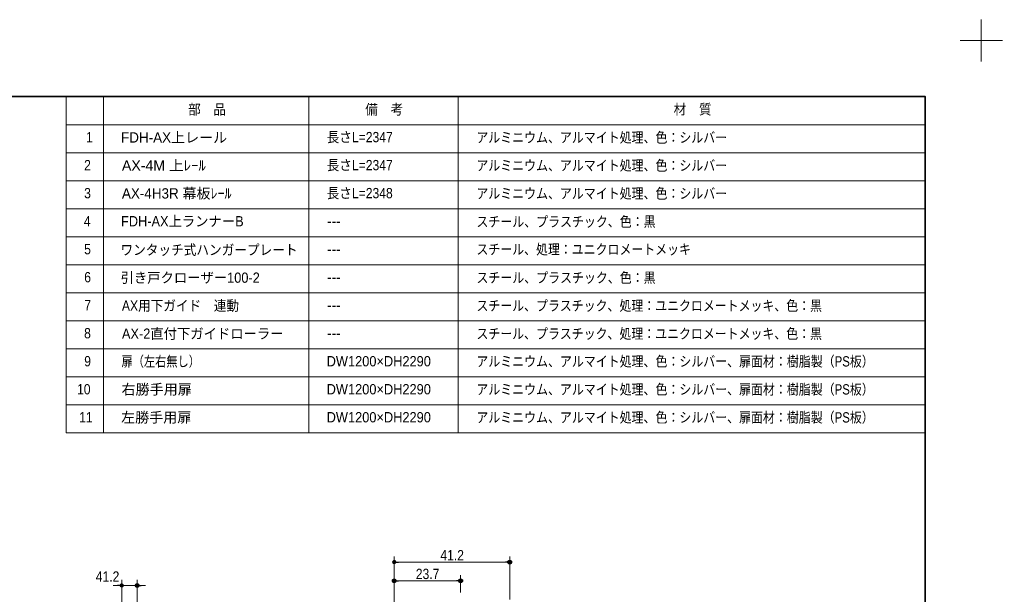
# Model space of a CAD drawing. Units: millimetres, scale not verified. Extents: x -4547 to 4547, y -2284 to 2284.
# Drawn here: x -765 to 1866, y 745 to 2284 of the extents above; entities that cross this region are included whole.
import ezdxf
from ezdxf.enums import TextEntityAlignment as Align

# ---------------------------------------------------------------- set-up
doc = ezdxf.new("R2010")
doc.units = ezdxf.units.MM
doc.header["$LTSCALE"] = 20
doc.header["$PDMODE"] = 32
doc.header["$PDSIZE"] = 10
for name, color, linetype, lineweight in [('0-0_1図面枠', 7, 'Continuous', 20), ('0-2_2寸法-2', 7, 'Continuous', 15), ('0-3_0', 7, 'Continuous', 25), ('0-5_2寸法-1', 7, 'Continuous', 15)]:
    doc.layers.add(name, color=color, linetype=linetype, lineweight=lineweight)
doc.layers.add('0-4_Defpoints', color=7, linetype='Continuous')
doc.styles.add('ＭＳ Ｐゴシック', font='')
doc.styles.get('ＭＳ Ｐゴシック').set_extended_font_data('MS PGothic')

# ---------------------------------------------------------------- blocks, each defined once
blk = doc.blocks.new('グループ')
at = {"layer": '0-0_1図面枠', "lineweight": 15}
for p, q in [((63000, 43425), (63000, 45675)), ((64125, 44550), (61875, 44550))]:
    blk.add_line(p, q, dxfattribs=at)
blk = doc.blocks.new('グループ-2')
at = {"layer": '0-0_1図面枠', "lineweight": 35}
blk.add_lwpolyline([(-60000, 41550), (60000, 41550), (60000, -41550), (-60000, -41550)], close=True, dxfattribs=at)
blk = doc.blocks.new('図面枠')
at = {"layer": '0-0_1図面枠'}
for name in ['グループ', 'グループ-2']:
    blk.add_blockref(name, (0, 0), dxfattribs=at)
blk = doc.blocks.new('グループ-4')
at = {"layer": '0-0_1図面枠', "lineweight": 15}
for p, q in [((16000, 41550), (16000, 23550)), ((27000, 41550), (27000, 23550)), ((35000, 41550), (35000, 23550)), ((14000, 40050), (60000, 40050)), ((14000, 38550), (60000, 38550)), ((14000, 37050), (60000, 37050)), ((14000, 35550), (60000, 35550)), ((14000, 34050), (60000, 34050)), ((14000, 32550), (60000, 32550)), ((14000, 31050), (60000, 31050)), ((14000, 29550), (60000, 29550)), ((14000, 28050), (60000, 28050)), ((14000, 26550), (60000, 26550)), ((14000, 25050), (60000, 25050))]:
    blk.add_line(p, q, dxfattribs=at)
blk.add_lwpolyline([(14000, 41550), (60000, 41550), (60000, 23550), (14000, 23550)], close=True, dxfattribs=at)
blk = doc.blocks.new('_Dot')
at = {"layer": '0-3_0'}
blk.add_line((-10, 0), (-20, 0), dxfattribs=at)
for points in [[(0, 0), (-10, 0), (-9.92, 1.25)], [(0, 0), (-9.92, -1.25), (-10, 0)], [(0, 0), (-9.92, 1.25), (-9.69, 2.49)], [(0, 0), (-9.69, -2.49), (-9.92, -1.25)], [(0, 0), (-9.69, 2.49), (-9.3, 3.68)], [(0, 0), (-9.3, -3.68), (-9.69, -2.49)], [(0, 0), (-9.3, 3.68), (-8.76, 4.82)], [(0, 0), (-8.76, -4.82), (-9.3, -3.68)], [(0, 0), (-8.76, 4.82), (-8.09, 5.88)], [(0, 0), (-8.09, -5.88), (-8.76, -4.82)], [(0, 0), (-8.09, 5.88), (-7.29, 6.85)], [(0, 0), (-7.29, -6.85), (-8.09, -5.88)], [(0, 0), (-7.29, 6.85), (-6.37, 7.71)], [(0, 0), (-6.37, -7.71), (-7.29, -6.85)], [(0, 0), (-6.37, 7.71), (-5.36, 8.44)], [(0, 0), (-5.36, -8.44), (-6.37, -7.71)], [(0, 0), (-5.36, 8.44), (-4.26, 9.05)], [(0, 0), (-4.26, -9.05), (-5.36, -8.44)], [(0, 0), (-4.26, 9.05), (-3.09, 9.51)], [(0, 0), (-3.09, -9.51), (-4.26, -9.05)], [(0, 0), (-3.09, 9.51), (-1.87, 9.82)], [(0, 0), (-1.87, -9.82), (-3.09, -9.51)], [(0, 0), (-1.87, 9.82), (-0.63, 9.98)], [(0, 0), (-0.63, -9.98), (-1.87, -9.82)], [(0, 0), (-0.63, 9.98), (0.63, 9.98)], [(0, 0), (0.63, -9.98), (-0.63, -9.98)], [(0, 0), (0.63, 9.98), (1.87, 9.82)], [(0, 0), (1.87, 9.82), (3.09, 9.51)], [(0, 0), (3.09, 9.51), (4.26, 9.05)], [(0, 0), (4.26, 9.05), (5.36, 8.44)], [(0, 0), (5.36, 8.44), (6.37, 7.71)], [(0, 0), (6.37, 7.71), (7.29, 6.85)], [(0, 0), (7.29, 6.85), (8.09, 5.88)], [(0, 0), (8.09, 5.88), (8.76, 4.82)], [(0, 0), (8.76, 4.82), (9.3, 3.68)], [(0, 0), (9.3, 3.68), (9.69, 2.49)], [(0, 0), (9.69, 2.49), (9.92, 1.25)], [(0, 0), (9.92, 1.25), (10, 0)], [(0, 0), (1.87, -9.82), (0.63, -9.98)], [(0, 0), (3.09, -9.51), (1.87, -9.82)], [(0, 0), (4.26, -9.05), (3.09, -9.51)], [(0, 0), (5.36, -8.44), (4.26, -9.05)], [(0, 0), (6.37, -7.71), (5.36, -8.44)], [(0, 0), (7.29, -6.85), (6.37, -7.71)], [(0, 0), (8.09, -5.88), (7.29, -6.85)], [(0, 0), (8.76, -4.82), (8.09, -5.88)], [(0, 0), (9.3, -3.68), (8.76, -4.82)], [(0, 0), (9.69, -2.49), (9.3, -3.68)], [(0, 0), (9.92, -1.25), (9.69, -2.49)], [(0, 0), (10, 0), (9.92, -1.25)]]:
    blk.add_solid(points, dxfattribs=at)

msp = doc.modelspace()

# ---------------------------------------------------------------- linework, layer by layer
at = {"layer": '0-2_2寸法-2'}
for p, q in [((-502.86, 768.52), (-514.11, 768.52)), ((-491.6, 677.18), (-491.6, 783.52)), ((-491.6, 768.52), (-450.4, 768.52)), ((-450.4, 680.19), (-450.4, 783.52)), ((-439.15, 768.52), (-427.89, 768.52))]:
    msp.add_line(p, q, dxfattribs=at)
at = {"layer": '0-4_Defpoints'}
for p in [(546.86, 831.2), (-450.4, 768.52), (237.86, 781.2), (415.61, 781.2)]:
    msp.add_point(p, dxfattribs=at)
at = {"layer": '0-5_2寸法-1'}
for p, q in [((237.86, 796.2), (237.86, 846.2)), ((546.86, 730.95), (546.86, 846.2)), ((249.12, 831.2), (535.61, 831.2)), ((237.86, 708.43), (237.86, 796.2)), ((415.61, 749.7), (415.61, 796.2)), ((249.12, 781.2), (404.36, 781.2))]:
    msp.add_line(p, q, dxfattribs=at)

# ---------------------------------------------------------------- block references
at = {"layer": '0-0_1図面枠', "xscale": 0.05, "yscale": 0.05}
for name in ['図面枠', 'グループ-4']:
    msp.add_blockref(name, (-1340.62, 0), dxfattribs=at)
at = {"layer": '0-2_2寸法-2', "xscale": 0.5627563, "yscale": 0.5627563}
msp.add_blockref('_Dot', (-491.6, 768.52), dxfattribs=at)
at = {"layer": '0-2_2寸法-2', "xscale": 0.5627563, "yscale": 0.5627563, "rotation": 180}
msp.add_blockref('_Dot', (-450.4, 768.52), dxfattribs=at)
at = {"layer": '0-5_2寸法-1', "xscale": 0.5627563, "yscale": 0.5627563, "rotation": 180}
for p in [(237.86, 831.2), (237.86, 781.2)]:
    msp.add_blockref('_Dot', p, dxfattribs=at)
at = {"layer": '0-5_2寸法-1', "xscale": 0.5627563, "yscale": 0.5627563}
for p in [(546.86, 831.2), (415.61, 781.2)]:
    msp.add_blockref('_Dot', p, dxfattribs=at)

# ---------------------------------------------------------------- texts
at = {"layer": '0-0_1図面枠', "style": 'ＭＳ Ｐゴシック'}
for s, height, width, p in [('部\u3000品', 27.57, 0.9, (-313.84, 2021.45)), ('備\u3000考', 27.57, 0.9, (160.31, 2021.38)), ('材\u3000質', 27.57, 0.9, (985.82, 2021.73)), ('1', 27.57, 0.9, (-587.14, 1946.96)), ('長さL=2347', 27.57, 0.9, (56.91, 1947.16)), ('アルミニウム、アルマイト処理、色：シルバー', 27.57, 0.85, (457.65, 1946.24)), ('2', 27.57, 0.9, (-592.19, 1872.02)), ('AX-4M 上ﾚｰﾙ', 27.51, 1.05, (-491.06, 1871.22)), ('長さL=2347', 27.57, 0.9, (56.91, 1872.16)), ('アルミニウム、アルマイト処理、色：シルバー', 27.57, 0.85, (457.65, 1871.24)), ('3', 27.57, 0.9, (-592.19, 1797.02)), ('長さL=2348', 27.57, 0.9, (56.91, 1797.16)), ('アルミニウム、アルマイト処理、色：シルバー', 27.57, 0.85, (457.65, 1796.24)), ('4', 27.57, 0.9, (-592.93, 1722.02)), ('FDH-AX上ランナーB', 27.51, 0.95, (-493.52, 1721.95)), ('スチール、プラスチック、色：黒', 27.57, 0.85, (457.93, 1720.73)), ('ワンタッチ式ハンガープレート', 27.57, 0.9, (-494.94, 1645.3)), ('スチール、処理：ユニクロメートメッキ', 27.51, 0.85, (457.93, 1646.67)), ('5', 27.57, 0.9, (-592.19, 1647.02)), ('6', 27.57, 0.9, (-592.04, 1572.02)), ('引き戸クローザー100-2', 27.51, 0.95, (-494.66, 1570.81)), ('スチール、プラスチック、色：黒', 27.57, 0.85, (457.93, 1570.73)), ('7', 27.57, 0.9, (-591.76, 1497.02)), ('AX用下ガイド\u3000連動', 27.51, 0.9, (-491.06, 1495.87)), ('スチール、プラスチック、処理：ユニクロメートメッキ、色：黒', 27.51, 0.85, (457.93, 1495.73)), ('8', 27.57, 0.9, (-592.34, 1422.02)), ('AX-2直付下ガイドローラー', 27.51, 0.95, (-491.06, 1420.81)), ('スチール、プラスチック、処理：ユニクロメートメッキ、色：黒', 27.51, 0.85, (457.93, 1420.73)), ('9', 27.57, 0.9, (-592.04, 1347.02)), ('扉（左右無し）', 27.51, 0.8, (-492.35, 1346.67)), ('DW1200×DH2290', 27.57, 0.95, (56.91, 1346.96)), ('アルミニウム、アルマイト処理、色：シルバー、扉面材：樹脂製（PS板）', 27.57, 0.85, (457.65, 1346.6)), ('10', 27.57, 0.9, (-611.22, 1271.96)), ('DW1200×DH2290', 27.57, 0.95, (56.91, 1271.96)), ('アルミニウム、アルマイト処理、色：シルバー、扉面材：樹脂製（PS板）', 27.57, 0.85, (457.65, 1271.6)), ('アルミニウム、アルマイト処理、色：シルバー、扉面材：樹脂製（PS板）', 27.57, 0.85, (457.65, 1196.6)), ('11', 27.57, 0.9, (-605.59, 1196.96)), ('DW1200×DH2290', 27.57, 0.95, (56.91, 1196.96))]:
    msp.add_text(s, height=height, dxfattribs=dict(at, width=width)).set_placement(p, align=Align.BOTTOM_LEFT)
for s, height, p in [('FDH-AX上レール', 27.51, (-493.52, 1946.22)), ('AX-4H3R 幕板ﾚｰﾙ', 27.51, (-491.06, 1796.45)), ('---', 27.57, (58.36, 1722.02)), ('---', 27.57, (58.36, 1647.02)), ('---', 27.57, (58.36, 1572.02)), ('---', 27.57, (58.36, 1497.02)), ('---', 27.57, (58.36, 1422.02)), ('右勝手用扉', 27.57, (-492.07, 1271.6)), ('左勝手用扉', 27.57, (-493.36, 1196.6))]:
    msp.add_text(s, height=height, dxfattribs=at).set_placement(p, align=Align.BOTTOM_LEFT)
at = {"layer": '0-2_2寸法-2', "style": 'ＭＳ Ｐゴシック', "width": 0.9}
msp.add_text('41.2', height=27.57, dxfattribs=at).set_placement((-561.12, 770.38), align=Align.BOTTOM_LEFT)
at = {"layer": '0-5_2寸法-1', "style": 'ＭＳ Ｐゴシック', "width": 0.9}
for s, p in [('41.2', (361.25, 827.39)), ('23.7', (295.55, 777.32))]:
    msp.add_text(s, height=27.57, dxfattribs=at).set_placement(p, align=Align.BOTTOM_LEFT)

doc.saveas('drawing.dxf')
